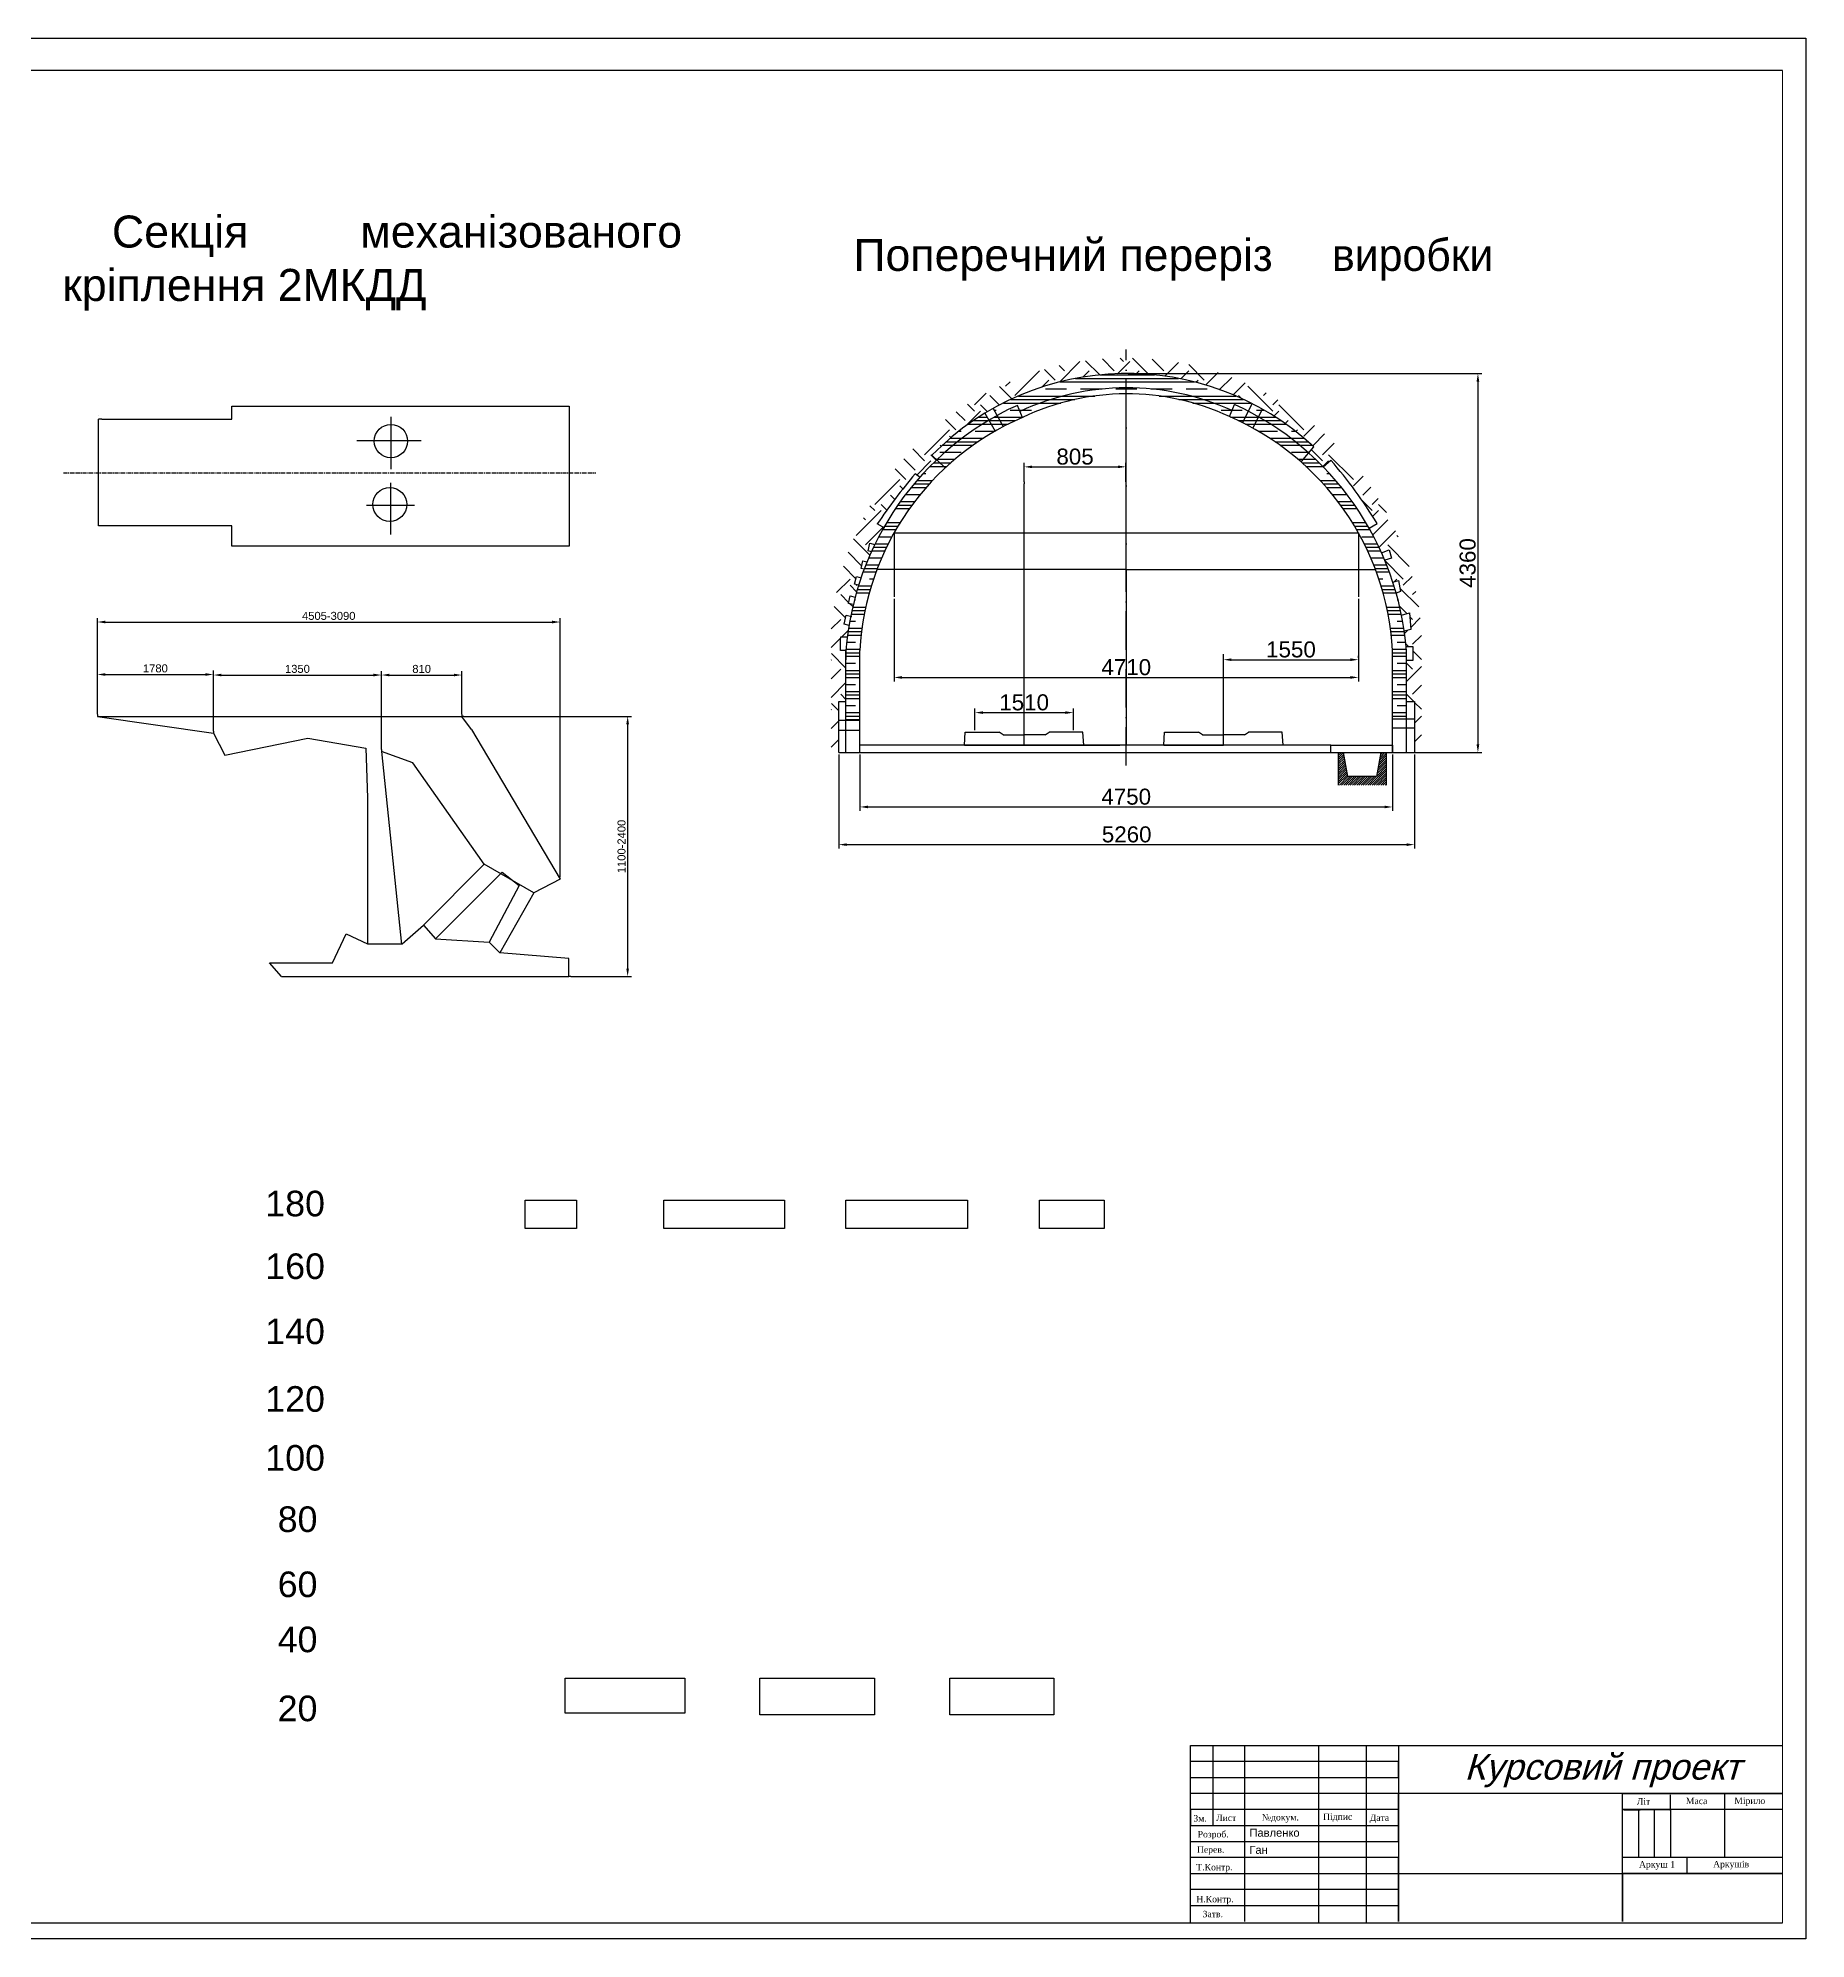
# Model space of a CAD drawing. Header units: millimetres. Extents: x 0 to 841, y 0 to 594.
# Drawn here: x 288 to 841, y 0 to 594 of the extents above; entities that cross this region are included whole.
import ezdxf

# ---------------------------------------------------------------- set-up
doc = ezdxf.new("R2010")
doc.units = ezdxf.units.MM
doc.linetypes.add('ACAD_ISO10W100', pattern=[18, 12, -3, 0, -3])
doc.linetypes.add('CENTER', pattern=[2, 1.25, -0.25, 0.25, -0.25])
doc.layers.add('1', color=7, linetype='Continuous')
doc.layers.add('СЛОЙ3', color=7, linetype='Continuous')
doc.layers.add('tonka', color=7, linetype='Continuous', lineweight=5)
doc.layers.add('Заповнення породою простору', color=210, linetype='Continuous', lineweight=30)
doc.styles.get("Standard").update_dxf_attribs({"font": 'arial.ttf'})
doc.styles.add('STYLE2', font='times.ttf')
doc.dimstyles.new('ISO-25', dxfattribs={"dimtxt": 2.5, "dimasz": 2.5, "dimexe": 1.25, "dimexo": 0.625, "dimtad": 1, "dimtxsty": 'Standard', "dimcen": 2.5, "dimadec": 0, "dimazin": 0, "dimtfac": 1, "dimtmove": 0, "dimatfit": 3, "dimfxl": 1, "dimarcsym": 0})

# ---------------------------------------------------------------- blocks, each defined once
blk = doc.blocks.new('*D43')
at = {"layer": 'Defpoints', "color": 0, "transparency": 16777216}
for p in [(451.59, 411.52), (306.94, 382.04), (451.59, 331.18)]:
    blk.add_point(p, dxfattribs=at)
at = {"layer": 'Заповнення породою простору', "color": 0, "lineweight": -2, "transparency": 16777216}
for p, q in [((306.94, 382.67), (306.94, 412.77)), ((309.44, 411.52), (449.09, 411.52)), ((451.59, 331.81), (451.59, 412.77))]:
    blk.add_line(p, q, dxfattribs=at)
at = {"layer": 'Заповнення породою простору', "color": 0, "transparency": 16777216}
for points in [[(309.44, 411.94), (309.44, 411.1), (306.94, 411.52)], [(449.09, 411.94), (449.09, 411.1), (451.59, 411.52)]]:
    blk.add_solid(points, dxfattribs=at)
at = {"layer": 'Заповнення породою простору', "color": 0, "transparency": 16777216, "insert": (379.26, 413.42), "char_height": 2.5, "attachment_point": 5}
blk.add_mtext('4505-3090', dxfattribs=at)
blk = doc.blocks.new('*D44')
at = {"layer": 'Defpoints', "color": 0, "transparency": 16777216}
for p in [(343.23, 395.12), (306.94, 382.04), (343.23, 376.79)]:
    blk.add_point(p, dxfattribs=at)
at = {"layer": 'Заповнення породою простору', "color": 0, "lineweight": -2, "transparency": 16777216}
for p, q in [((306.94, 382.67), (306.94, 396.37)), ((309.44, 395.12), (340.73, 395.12)), ((343.23, 377.41), (343.23, 396.37))]:
    blk.add_line(p, q, dxfattribs=at)
at = {"layer": 'Заповнення породою простору', "color": 0, "transparency": 16777216}
for points in [[(309.44, 395.53), (309.44, 394.7), (306.94, 395.12)], [(340.73, 395.53), (340.73, 394.7), (343.23, 395.12)]]:
    blk.add_solid(points, dxfattribs=at)
at = {"layer": 'Заповнення породою простору', "color": 0, "transparency": 16777216, "insert": (325.08, 397.02), "char_height": 2.5, "attachment_point": 5}
blk.add_mtext('1780', dxfattribs=at)
blk = doc.blocks.new('*D45')
at = {"layer": 'Defpoints', "color": 0, "transparency": 16777216}
for p in [(395.74, 394.95), (343.23, 376.79), (395.74, 371.09)]:
    blk.add_point(p, dxfattribs=at)
at = {"layer": 'Заповнення породою простору', "color": 0, "lineweight": -2, "transparency": 16777216}
for p, q in [((343.23, 377.41), (343.23, 396.2)), ((345.73, 394.95), (393.24, 394.95)), ((395.74, 371.71), (395.74, 396.2))]:
    blk.add_line(p, q, dxfattribs=at)
at = {"layer": 'Заповнення породою простору', "color": 0, "transparency": 16777216}
for points in [[(345.73, 395.37), (345.73, 394.54), (343.23, 394.95)], [(393.24, 395.37), (393.24, 394.54), (395.74, 394.95)]]:
    blk.add_solid(points, dxfattribs=at)
at = {"layer": 'Заповнення породою простору', "color": 0, "transparency": 16777216, "insert": (369.48, 396.86), "char_height": 2.5, "attachment_point": 5}
blk.add_mtext('1350', dxfattribs=at)
blk = doc.blocks.new('*D46')
at = {"layer": 'Defpoints', "color": 0, "transparency": 16777216}
for p in [(420.87, 382.04), (454.35, 300.72), (472.69, 300.72)]:
    blk.add_point(p, dxfattribs=at)
at = {"layer": 'Заповнення породою простору', "color": 0, "lineweight": -2, "transparency": 16777216}
for p, q in [((421.49, 382.04), (473.94, 382.04)), ((472.69, 379.54), (472.69, 303.22)), ((454.97, 300.72), (473.94, 300.72))]:
    blk.add_line(p, q, dxfattribs=at)
at = {"layer": 'Заповнення породою простору', "color": 0, "transparency": 16777216}
for points in [[(472.27, 379.54), (473.11, 379.54), (472.69, 382.04)], [(472.27, 303.22), (473.11, 303.22), (472.69, 300.72)]]:
    blk.add_solid(points, dxfattribs=at)
at = {"layer": 'Заповнення породою простору', "color": 0, "transparency": 16777216, "insert": (470.79, 341.38), "char_height": 2.5, "attachment_point": 5, "rotation": 90}
blk.add_mtext('1100-2400', dxfattribs=at)
blk = doc.blocks.new('*D47')
at = {"layer": 'Defpoints', "color": 0, "transparency": 16777216}
for p in [(420.87, 394.95), (395.74, 382.04), (420.87, 382.04)]:
    blk.add_point(p, dxfattribs=at)
at = {"layer": 'Заповнення породою простору', "color": 0, "lineweight": -2, "transparency": 16777216}
for p, q in [((395.74, 382.67), (395.74, 396.2)), ((398.24, 394.95), (418.37, 394.95)), ((420.87, 382.67), (420.87, 396.2))]:
    blk.add_line(p, q, dxfattribs=at)
at = {"layer": 'Заповнення породою простору', "color": 0, "transparency": 16777216}
for points in [[(398.24, 395.37), (398.24, 394.54), (395.74, 394.95)], [(418.37, 395.37), (418.37, 394.54), (420.87, 394.95)]]:
    blk.add_solid(points, dxfattribs=at)
at = {"layer": 'Заповнення породою простору', "color": 0, "transparency": 16777216, "insert": (408.3, 396.85), "char_height": 2.5, "attachment_point": 5}
blk.add_mtext('810', dxfattribs=at)

msp = doc.modelspace()

# ---------------------------------------------------------------- hatches: boundary and pattern name
h = msp.add_hatch()
h.set_pattern_fill('JIS_WOOD', color=256, scale=0.681592, style=0)
h.set_pattern_definition([(45, (-1901.9355, -1192.98355), (-0.34079597, 0.34079597), [])])
h.paths.add_polyline_path([(696.406, 370.746), (694.802, 370.746), (694.802, 360.576), (709.877, 360.576), (709.877, 370.746), (708.146, 370.746), (706.794, 363.246), (697.752, 363.246)])
at = {"layer": '1'}
h = msp.add_hatch(dxfattribs=at)
h.set_pattern_fill('EARTH', color=256, scale=1.730706, angle=45, style=0)
h.set_pattern_definition([(45, (-1144.138, -2085.126), (1e-15, 15.542187), [10.989986, -10.989986]), (45, (-1147.052, -2082.212), (1e-15, 15.542187), [10.989986, -10.989986]), (45, (-1149.967, -2079.298), (1e-15, 15.542187), [10.989986, -10.989986]), (135, (-1149.967, -2077.355), (-15.542187, 1e-15), [10.989986, -10.989986]), (135, (-1147.052, -2074.441), (-15.542187, 1e-15), [10.989986, -10.989986]), (135, (-1144.138, -2071.527), (-15.542187, 1e-15), [10.989986, -10.989986])])
h.paths.add_polyline_path([(628.529, 489.161), (628.529, 494.034, 0.3900009), (536.312, 409.147), (536.312, 370.746), (538.669, 370.746), (538.669, 386.65), (540.941, 386.65), (540.941, 402.646), (539.244, 402.646), (539.244, 405.899), (539.359, 406.863), (541.369, 406.863, -0.0097624), (541.883, 410.421), (540.335, 410.825), (540.967, 413.694), (542.408, 413.322, -0.0101326), (543.206, 416.967), (541.696, 417.312), (542.236, 419.741), (543.804, 419.321, -0.0104665), (544.88, 423.021), (543.641, 423.304), (544.181, 425.734), (545.642, 425.342, -0.007667), (546.598, 427.998), (545.64, 428.217), (546.18, 430.646), (547.5, 430.292, -0.0094559), (548.878, 433.49), (547.855, 433.724), (548.395, 436.153), (549.935, 435.74, -0.0163622), (552.746, 441.068), (550.707, 442.154, -0.0280893), (562.557, 457.78), (564.023, 456.755, -0.0204669), (569.264, 462.167), (567.739, 463.603, -0.20002)])
h.paths.add_polyline_path([(628.529, 494.034), (628.529, 489.161, -0.1903202), (687.175, 466.215), (685.579, 464.323, -0.0169439), (690.105, 459.989), (692.493, 462.069, -0.0407844), (706.94, 442.313), (704.446, 440.874, -0.0233625), (708.338, 433.161), (710.762, 434.033), (711.43, 431.496), (709.317, 430.893, -0.0199768), (711.878, 423.963), (713.606, 424.539), (714.277, 421.02), (712.925, 420.514, -0.0189913), (714.575, 413.686), (717.085, 414.403), (717.506, 409.147), (715.444, 408.672, -0.0130132), (716.011, 403.891), (718.137, 403.891), (718.137, 399.477), (716.117, 399.477), (716.117, 386.696), (718.673, 386.696), (718.673, 370.718), (720.805, 370.718), (720.805, 409.147, 0.3901828)])
h = msp.add_hatch(dxfattribs=at)
h.set_pattern_fill('CLAY', color=256, scale=1.384565, style=0)
h.set_pattern_definition([(0, (-1144.138, -2085.126), (0, 6.593992), []), (0, (-1144.138, -2084.027), (0, 6.593992), []), (0, (-1144.138, -2082.928), (0, 6.593992), []), (0, (-1144.138, -2080.73), (0, 6.593992), [6.593992, -4.395994])])
h.paths.add_polyline_path([(571.926, 459.659), (569.264, 462.167, 0.1851404), (540.941, 402.646), (540.941, 399.685), (540.941, 380.877), (545.3, 380.877), (545.3, 402.646, -0.1942018)])
h.paths.add_polyline_path([(669.905, 475.636), (668.103, 472.121, -0.2591152), (711.758, 402.646), (711.758, 381.264), (716.117, 381.264), (716.117, 402.646, 0.2478385)])
h.paths.add_polyline_path([(671.112, 477.992), (669.905, 475.636, -0.0523889), (685.579, 464.323), (687.175, 466.215, 0.058288)])
h.paths.add_polyline_path([(669.905, 475.636, 0.0098547), (666.706, 477.386), (664.872, 473.807, -0.0107862), (668.103, 472.121)])
h.paths.add_polyline_path([(666.706, 477.386, 0.0128953), (662.422, 479.483), (660.796, 475.691, -0.0132915), (664.872, 473.807)])
h.paths.add_polyline_path([(667.905, 479.723), (666.706, 477.386, -0.0098547), (669.905, 475.636), (671.112, 477.992, 0.0106323)])
h.paths.add_polyline_path([(628.529, 489.161), (628.529, 484.704, -0.107725), (661.609, 477.587), (662.422, 479.483, -0.0128953), (666.706, 477.386), (667.905, 479.723, 0.119785)])
h.paths.add_polyline_path([(628.529, 484.704), (628.529, 482.809, -0.1103748), (660.796, 475.691), (661.609, 477.587, 0.107725)])
h.paths.add_polyline_path([(628.529, 482.809), (628.529, 484.704, 0.108359), (595.308, 477.324), (596.121, 475.428, -0.1110449)])
h.paths.add_polyline_path([(628.529, 489.161, 0.1276374), (586.882, 478.212), (588.138, 476.016, -0.0193386), (594.495, 479.22), (595.308, 477.324, -0.108359), (628.529, 484.704)])
h.paths.add_polyline_path([(594.495, 479.22, 0.0193386), (588.138, 476.016), (590.112, 472.565, -0.0198046), (596.121, 475.428)])
h.paths.add_polyline_path([(588.138, 476.016, 0.0078887), (585.619, 474.57), (587.565, 471.169, -0.0086411), (590.112, 472.565)])
h.paths.add_polyline_path([(585.619, 474.57), (584.373, 476.749, 0.0620712), (567.739, 463.603), (569.264, 462.167, -0.0559178)])
h.paths.add_polyline_path([(587.565, 471.169), (585.619, 474.57, 0.0559178), (569.264, 462.167), (571.926, 459.659, -0.0579462)])

# ---------------------------------------------------------------- linework, layer by layer
for p, q in [((0, 594), (841, 594)), ((841, 594), (841, 0)), ((628.429, 482.809), (628.529, 373.079)), ((596.121, 475.428), (594.495, 479.22)), ((660.796, 475.691), (662.422, 479.483)), ((571.823, 459.755), (567.739, 463.603)), ((683.315, 461.643), (687.175, 466.215)), ((564.169, 456.652), (562.557, 457.78)), ((690.105, 459.989), (692.493, 462.069)), ((553.126, 440.865), (550.707, 442.154)), ((704.446, 440.874), (706.94, 442.313)), ((547.855, 433.724), (548.395, 436.153)), ((548.878, 433.49), (547.855, 433.724)), ((548.395, 436.153), (549.935, 435.74)), ((708.338, 433.161), (710.762, 434.033)), ((710.762, 434.033), (711.43, 431.496)), ((545.64, 428.217), (546.18, 430.646)), ((546.598, 427.998), (545.64, 428.217)), ((546.18, 430.646), (547.5, 430.292)), ((628.479, 427.944), (550.631, 427.944)), ((628.479, 427.944), (706.431, 427.944)), ((711.43, 431.496), (709.317, 430.893)), ((543.641, 423.304), (544.181, 425.734)), ((544.88, 423.021), (543.641, 423.304)), ((544.181, 425.734), (545.642, 425.342)), ((711.878, 423.963), (713.606, 424.539)), ((713.606, 424.539), (714.277, 421.02)), ((541.696, 417.312), (542.236, 419.741)), ((543.206, 416.967), (541.696, 417.312)), ((542.236, 419.741), (543.804, 419.321)), ((714.277, 421.02), (712.925, 420.514)), ((540.335, 410.825), (540.967, 413.694)), ((541.901, 410.416), (540.335, 410.825)), ((540.967, 413.694), (542.747, 413.235)), ((714.575, 413.686), (717.085, 414.403)), ((717.085, 414.403), (717.506, 409.147)), ((539.244, 405.899), (539.359, 406.863)), ((539.244, 402.646), (539.244, 405.899)), ((539.359, 406.863), (541.369, 406.863)), ((717.506, 409.147), (715.444, 408.672)), ((540.941, 402.646), (539.244, 402.646)), ((540.941, 370.746), (540.941, 402.646)), ((545.3, 370.746), (545.3, 402.646)), ((711.758, 370.746), (711.758, 402.646)), ((716.117, 370.746), (716.117, 402.646)), ((538.669, 386.65), (540.941, 386.65)), ((538.669, 370.746), (538.669, 386.65)), ((716.117, 386.696), (718.673, 386.696)), ((718.673, 386.696), (718.673, 370.746)), ((577.934, 373.079), (578.237, 377.085)), ((578.237, 377.085), (588.77, 377.085)), ((590.018, 376.264), (588.77, 377.085)), ((590.018, 376.264), (596.625, 376.264)), ((603.232, 376.264), (596.625, 376.264)), ((603.232, 376.264), (604.48, 377.085)), ((615.013, 377.085), (604.48, 377.085)), ((615.317, 373.079), (615.013, 377.085)), ((640.239, 373.079), (640.542, 377.085)), ((640.542, 377.085), (651.075, 377.085)), ((652.324, 376.264), (651.075, 377.085)), ((652.324, 376.264), (658.931, 376.264)), ((665.538, 376.264), (658.931, 376.264)), ((665.538, 376.264), (666.786, 377.085)), ((677.319, 377.085), (666.786, 377.085)), ((677.622, 373.079), (677.319, 377.085)), ((538.669, 370.746), (718.673, 370.718)), ((540.941, 370.746), (716.117, 370.746)), ((692.441, 373.079), (545.3, 373.079)), ((590.222, 373.079), (626.566, 373.079)), ((628.529, 373.079), (608.394, 373.079)), ((694.802, 370.746), (694.802, 360.576)), ((709.877, 360.576), (709.877, 370.746)), ((841, 0), (0, 0))]:
    msp.add_line(p, q)
at = {"linetype": 'ACAD_ISO10W100'}
msp.add_line((628.529, 366.662), (628.529, 496.673), dxfattribs=at)
at = {"lineweight": 30}
for p, q in [((584.373, 476.749), (587.57, 471.159)), ((586.894, 478.191), (590.091, 472.602)), ((664.927, 473.914), (667.905, 479.723)), ((668.17, 472.251), (671.148, 478.061)), ((538.669, 380.877), (545.3, 380.877)), ((711.758, 381.264), (718.673, 381.264)), ((538.669, 377.756), (545.3, 377.756)), ((711.758, 378.484), (718.673, 378.484))]:
    msp.add_line(p, q, dxfattribs=at)
for points in [[(540.941, 402.646), (540.941, 402.646), (540.941, 399.685), (540.941, 399.685)], [(696.406, 370.746), (708.146, 370.746), (706.794, 363.246), (697.752, 363.246)], [(440.61, 230.867), (456.726, 230.867), (456.726, 222.04), (440.61, 222.04)], [(483.969, 230.867), (521.741, 230.867), (521.741, 222.04), (483.969, 222.04)], [(540.89, 230.867), (578.924, 230.867), (578.924, 222.04), (540.89, 222.04)], [(601.439, 230.867), (621.662, 230.867), (621.662, 222.027), (601.439, 222.027)], [(453.116, 81.532), (490.546, 81.532), (490.546, 70.602), (453.116, 70.602)], [(513.966, 81.532), (549.831, 81.532), (549.831, 70.018), (513.966, 70.018)], [(573.362, 81.532), (605.909, 81.532), (605.909, 70.018), (573.362, 70.018)]]:
    msp.add_lwpolyline(points, close=True)
for points in [[(716.011, 403.891), (718.137, 403.891), (718.137, 399.477), (716.117, 399.477)], [(692.441, 370.746), (692.441, 373.079), (711.758, 373.079), (711.758, 370.746)]]:
    msp.add_lwpolyline(points)
for centre, radius, start, end in [((628.802, 403.442), 85.72, 47.079408, 135.426243), ((628.745, 405.268), 79.436, 65.561867, 114.89331), ((628.737, 407.057), 75.752, 64.963388, 115.503237), ((632.719, 395.473), 92.058, 114.533311, 175.530817), ((629.238, 398.17), 84.057, 113.202461, 176.947113), ((627.401, 398.092), 84.48, 3.090484, 66.715284), ((623.907, 395.388), 92.495, 4.500496, 65.392674), ((695.599, 344.585), 174.681, 139.60813, 146.04402), ((578.82, 363.779), 150.275, 31.507113, 40.849025)]:
    msp.add_arc(centre, radius, start, end)
at = {"layer": 'tonka'}
msp.add_line((833.634, 5), (833.634, 583.843), dxfattribs=at)
at = {"layer": 'Заповнення породою простору'}
for p, q in [((629.154, 489.161), (739.7, 489.161)), ((738.45, 486.661), (738.45, 373.246)), ((307.322, 475.975), (307.322, 475.975)), ((349.003, 474.907), (349.003, 478.966)), ((349.003, 478.966), (454.382, 478.966)), ((398.687, 475.661), (398.687, 459.263)), ((454.382, 478.966), (454.382, 435.172)), ((307.322, 441.581), (307.322, 474.907)), ((308.39, 474.907), (307.322, 474.907)), ((308.39, 474.907), (349.003, 474.907)), ((388.085, 468.261), (408.195, 468.261)), ((596.624, 455.307), (596.624, 461.253)), ((599.124, 460.003), (625.955, 460.003)), ((628.455, 455.307), (628.455, 461.253)), ((398.519, 454.974), (398.519, 438.828)), ((596.624, 455.307), (596.624, 454.682)), ((596.624, 373.079), (596.624, 454.682)), ((596.624, 454.682), (596.624, 454.682)), ((391.03, 447.994), (406.091, 447.994)), ((349.003, 441.581), (307.322, 441.581)), ((349.003, 435.172), (349.003, 441.581)), ((454.382, 435.172), (349.003, 435.172)), ((555.962, 439.354), (555.962, 419.354)), ((555.962, 439.354), (701.119, 439.354)), ((701.119, 439.354), (701.119, 419.354)), ((555.962, 418.729), (555.962, 392.951)), ((701.119, 418.729), (701.119, 392.951)), ((658.929, 400.366), (658.929, 401.428)), ((658.929, 400.366), (658.929, 400.991)), ((658.929, 399.741), (658.929, 400.366)), ((658.929, 399.116), (658.929, 399.741)), ((658.929, 373.079), (658.929, 399.116)), ((661.429, 399.741), (698.619, 399.741)), ((701.119, 400.366), (701.119, 400.991)), ((558.462, 394.201), (698.619, 394.201)), ((306.937, 382.669), (306.937, 382.044)), ((306.937, 382.044), (420.868, 382.044)), ((306.937, 382.044), (343.226, 376.786)), ((420.868, 382.669), (420.868, 382.044)), ((423.861, 377.965), (420.868, 382.044)), ((421.493, 382.044), (420.868, 382.044)), ((581.237, 377.71), (581.237, 384.457)), ((583.737, 383.207), (609.513, 383.207)), ((612.013, 377.71), (612.013, 384.457)), ((343.226, 377.411), (343.226, 376.786)), ((343.226, 376.786), (346.766, 369.906)), ((346.766, 369.906), (372.727, 375.213)), ((372.727, 375.213), (390.82, 372.068)), ((423.861, 377.965), (451.592, 331.183)), ((578.237, 377.085), (581.237, 377.085)), ((615.013, 377.085), (612.013, 377.085)), ((390.82, 372.068), (391.41, 356.54)), ((395.737, 371.71), (395.737, 371.085)), ((395.737, 371.085), (402.058, 310.787)), ((405.571, 367.547), (395.737, 371.085)), ((538.669, 370.121), (538.669, 340.701)), ((545.3, 370.121), (545.3, 352.48)), ((577.934, 373.079), (596.624, 373.079)), ((629.154, 370.746), (739.7, 370.746)), ((640.239, 373.079), (658.929, 373.079)), ((711.758, 370.121), (711.758, 352.48)), ((718.673, 370.121), (718.673, 340.701)), ((427.795, 335.901), (405.571, 367.547)), ((391.41, 356.54), (391.41, 333.935)), ((547.8, 353.73), (709.258, 353.73)), ((541.169, 341.951), (716.173, 341.951)), ((391.41, 333.935), (391.41, 310.937)), ((427.795, 335.901), (408.914, 316.834)), ((412.651, 312.51), (433.498, 333.345)), ((443.332, 326.859), (427.795, 335.901)), ((433.498, 333.345), (438.808, 329.217)), ((438.808, 329.217), (429.368, 311.527)), ((443.332, 326.859), (432.711, 308.185)), ((451.592, 331.183), (443.332, 326.859)), ((402.227, 310.937), (408.914, 316.834)), ((408.914, 316.834), (412.651, 312.51)), ((380.397, 305.04), (384.724, 314.082)), ((384.724, 314.082), (391.41, 310.937)), ((391.41, 310.937), (402.227, 310.937)), ((412.651, 312.51), (429.368, 311.527)), ((429.368, 311.527), (432.711, 308.185)), ((360.73, 305.04), (380.397, 305.04)), ((364.466, 300.716), (360.73, 305.04)), ((454.345, 306.416), (432.711, 308.185)), ((454.345, 300.716), (454.345, 306.416)), ((364.466, 300.716), (454.345, 300.716)), ((454.97, 300.716), (454.345, 300.716))]:
    msp.add_line(p, q, dxfattribs=at)
at = {"layer": 'Заповнення породою простору', "linetype": 'CENTER'}
msp.add_line((296.321, 458.099), (462.768, 458.099), dxfattribs=at)
at = {"layer": 'Заповнення породою простору'}
for centre, radius in [((398.707, 468.057), 5.208), ((398.351, 448.247), 5.298)]:
    msp.add_circle(centre, radius, dxfattribs=at)
for points in [[(738.033, 486.661), (738.866, 486.661), (738.45, 489.161)], [(599.124, 460.419), (599.124, 459.586), (596.624, 460.003)], [(625.955, 460.419), (625.955, 459.586), (628.455, 460.003)], [(661.429, 400.158), (661.429, 399.324), (658.929, 399.741)], [(698.619, 400.158), (698.619, 399.324), (701.119, 399.741)], [(558.462, 394.618), (558.462, 393.785), (555.962, 394.201)], [(698.619, 394.618), (698.619, 393.785), (701.119, 394.201)], [(583.737, 383.624), (583.737, 382.79), (581.237, 383.207)], [(609.513, 383.624), (609.513, 382.79), (612.013, 383.207)], [(738.033, 373.246), (738.866, 373.246), (738.45, 370.746)], [(547.8, 354.146), (547.8, 353.313), (545.3, 353.73)], [(709.258, 354.146), (709.258, 353.313), (711.758, 353.73)], [(541.169, 342.367), (541.169, 341.534), (538.669, 341.951)], [(716.173, 342.367), (716.173, 341.534), (718.673, 341.951)]]:
    msp.add_solid(points, dxfattribs=at)
at = {"layer": 'СЛОЙ3'}
for p, q in [((833.634, 583.843), (20, 583.843)), ((648.634, 5.026), (648.634, 60.5)), ((648.634, 60.5), (833.634, 60.5)), ((655.634, 60.5), (655.634, 35.5)), ((665.634, 5.5), (665.634, 60.5)), ((665.634, 60.5), (688.634, 60.5)), ((688.634, 60.5), (688.634, 5.006)), ((703.634, 5.006), (703.634, 60.5)), ((703.634, 60.5), (713.634, 60.5)), ((713.634, 60.5), (713.634, 5.5)), ((713.634, 50.5), (713.634, 55.5)), ((648.634, 45.5), (648.634, 50.5)), ((713.634, 30.5), (713.634, 45.5)), ((833.634, 45.5), (713.634, 45.5)), ((713.634, 45.5), (713.634, 40.5)), ((783.634, 5.5), (783.634, 45.5)), ((783.634, 45.5), (833.634, 45.5)), ((798.629, 40.128), (798.629, 45.086)), ((815.645, 39.538), (815.645, 45.322)), ((713.634, 40.5), (648.634, 40.5)), ((648.634, 40.5), (648.634, 35.5)), ((783.634, 40.5), (788.634, 40.5)), ((833.634, 40.5), (783.634, 40.5)), ((783.634, 40.5), (798.634, 40.5)), ((784.171, 40.317), (789.171, 40.317)), ((798.634, 40.5), (798.634, 25.704)), ((815.634, 25.704), (815.634, 40.5)), ((648.634, 35.5), (713.634, 35.5)), ((648.634, 25.5), (648.634, 30.5)), ((713.634, 20.5), (713.634, 25.5)), ((783.646, 21.006), (783.646, 25.609)), ((783.646, 25.609), (833.274, 25.609)), ((783.646, 25.609), (833.629, 25.609)), ((783.646, 25.586), (803.734, 25.586)), ((648.634, 15.5), (648.634, 20.5)), ((713.634, 5.5), (713.634, 20.5)), ((713.634, 20.5), (833.634, 20.5)), ((833.634, 20.5), (783.634, 20.5)), ((783.634, 20.5), (783.634, 5.5)), ((788.634, 20.5), (793.634, 20.5)), ((713.634, 10.5), (713.634, 15.5)), ((648.634, 5), (648.634, 10.5)), ((20, 5), (833.634, 5)), ((688.634, 5.006), (703.634, 5.006))]:
    msp.add_line(p, q, dxfattribs=at)
at = {"layer": 'СЛОЙ3', "lineweight": -2}
for p, q in [((713.634, 55.5), (648.634, 55.5)), ((648.634, 50.5), (713.634, 50.5)), ((713.634, 45.5), (648.634, 45.5)), ((788.634, 40.5), (788.634, 25.491)), ((793.634, 25.491), (793.634, 40.5)), ((648.634, 30.5), (713.634, 30.5)), ((713.634, 25.5), (648.634, 25.5)), ((803.734, 25.586), (803.734, 20.5)), ((648.634, 20.5), (713.634, 20.5)), ((713.634, 15.5), (648.634, 15.5)), ((648.634, 10.5), (713.634, 10.5))]:
    msp.add_line(p, q, dxfattribs=at)

# ---------------------------------------------------------------- texts
at = {"attachment_point": 1}
for s, width, insert, char_height in [('180', 11.90994, (359.438, 233.808), 8), ('160', 11.90994, (359.438, 214.225), 8), ('140', 11.90994, (359.438, 193.875), 8), ('120', 11.90994, (359.438, 172.743), 8), ('100', 11.90994, (359.438, 154.35), 8), ('80', 11.90994, (363.307, 135.174), 8), ('60', 11.90994, (363.307, 114.824), 8), ('40', 11.90994, (363.307, 97.605), 8), ('20', 11.90994, (363.307, 76.045), 8), ('{\\Q16;Курсовий проект}', 94.75948, (734.234, 57.795), 8), ('Павленко', 20.45903, (667.029, 34.465), 2.5), ('Ган', 20.45903, (667.029, 29.096), 2.5)]:
    msp.add_mtext_dynamic_manual_height_columns(s, width=width, gutter_width=12.5, heights=[0], dxfattribs=dict(at, insert=insert, char_height=char_height))
at = {"layer": 'Заповнення породою простору', "insert": (295.975, 538.518), "char_height": 5, "attachment_point": 1}
msp.add_mtext_dynamic_manual_height_columns('  {\\H2x;   Секцiя         механiзованого \\Pкрiплення 2МКДД}', width=195.54642, gutter_width=12.5, heights=[0], dxfattribs=at)
at = {"layer": 'Заповнення породою простору', "lineweight": 30, "insert": (535.493, 559.57), "char_height": 3.5, "attachment_point": 1}
msp.add_mtext_dynamic_manual_height_columns('\\P\\P{\\H2.8571x;\\P  Поперечний перер\\fArial|b0|i0|c204|p34;і\\Ftxt|c204;з     виробки}', width=211.59629, gutter_width=12.5, heights=[0], dxfattribs=at)
at = {"layer": 'Заповнення породою простору', "char_height": 2.5, "attachment_point": 5}
for s, insert in [('{\\H2x;805}', (612.539, 463.18)), ('{\\H2x;1550}', (680.024, 402.921)), ('{\\H2x;4710}', (628.54, 397.381)), ('{\\H2x;1510}', (596.625, 386.385)), ('{\\H2x;4750}', (628.529, 356.908)), ('{\\H2x;5260}', (628.671, 345.129))]:
    msp.add_mtext(s, dxfattribs=dict(at, insert=insert))
at = {"layer": 'Заповнення породою простору', "insert": (735.27, 429.954), "char_height": 2.5, "attachment_point": 5, "rotation": 90}
msp.add_mtext('{\\H2x;4360}', dxfattribs=at)
at = {"layer": 'СЛОЙ3', "style": 'STYLE2'}
for s, p in [('Літ', (788.113, 42.017)), ('Маса', (803.462, 42.135)), ('Мірило', (818.587, 42.206)), ('Зм.', (649.521, 36.705)), ('Лист', (656.611, 36.87)), ('№докум.', (670.909, 37.036)), ('Підпис', (690.051, 37.201)), ('Дата', (704.632, 36.895)), ('Розроб.', (650.855, 31.747)), ('Перев.', (650.631, 26.955)), ('Аркуш 1', (788.81, 22.329)), ('Аркушів', (811.97, 22.4)), ('Т.Контр.', (650.434, 21.455)), ('Н.Контр.', (650.434, 11.469)), ('Затв.', (652.404, 6.795))]:
    msp.add_text(s, height=2, dxfattribs=at).set_placement(p)

# ---------------------------------------------------------------- dimensions: what is measured, and where the dimension line sits
at = {"layer": 'Заповнення породою простору'}
for base, p1, p2, text, picture, middle in [((451.592, 411.519), (306.937, 382.044), (451.592, 331.183), '4505-3090', '*D43', (379.265, 413.421)), ((343.226, 395.115), (306.937, 382.044), (343.226, 376.786), '1780', '*D44', (325.082, 397.017)), ((395.737, 394.955), (343.226, 376.786), (395.737, 371.085), '1350', '*D45', (369.482, 396.857)), ((420.868, 394.952), (395.737, 382.044), (420.868, 382.044), '810', '*D47', (408.302, 396.854))]:
    dim = msp.add_linear_dim(base=base, p1=p1, p2=p2, text=text, dimstyle='ISO-25', dxfattribs=at)
    dim.commit()
    dim.dimension.update_dxf_attribs({"geometry": picture, "text_midpoint": middle})
dim = msp.add_linear_dim(base=(472.691, 300.716), p1=(420.868, 382.044), p2=(454.345, 300.716), angle=90, text='1100-2400', dimstyle='ISO-25', dxfattribs=at)
dim.commit()
dim.dimension.update_dxf_attribs({"geometry": '*D46', "text_midpoint": (470.789, 341.38)})

doc.saveas('drawing.dxf')
